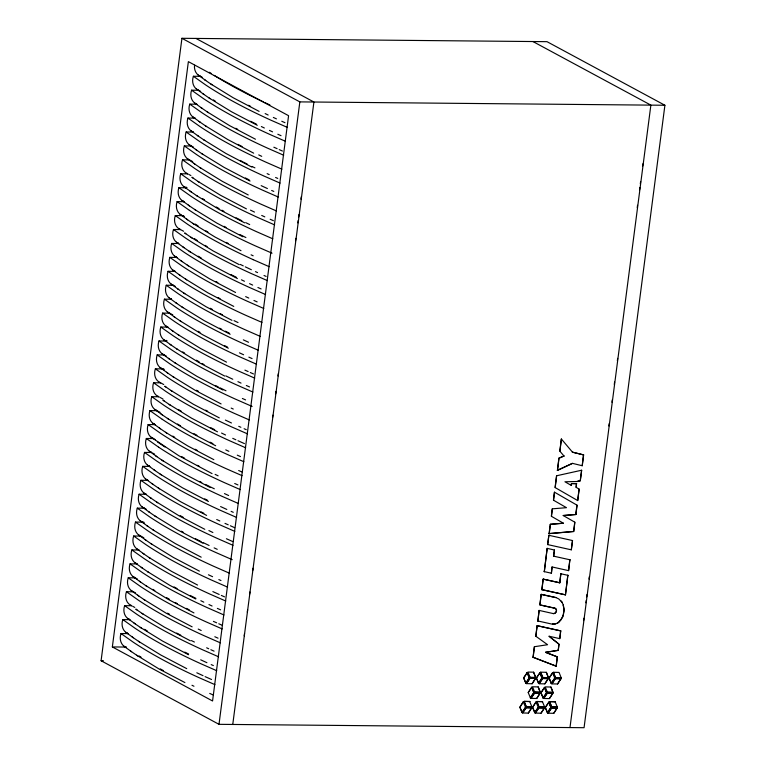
<?xml version="1.0" encoding="UTF-8"?>
<svg xmlns="http://www.w3.org/2000/svg" width="766" height="766" viewBox="0 0 766 766"><rect width="100%" height="100%" fill="white"/><g stroke="black" fill="none" stroke-linecap="round" stroke-linejoin="round"><path stroke-width="1.15" d="M557.351 623.313L561.066 619.809L563.316 615.002L564.035 609.851L563.23 604.939L564.188 609.937L562.895 616.764L558.797 622.413L555.666 623.84L552.516 624.185L555.666 623.84M101.093 660.742L181.935 38.3L547.001 41.67L664.907 105.258L584.065 727.7L218.999 724.33L101.093 660.742L103.439 660.761M112.353 646.935L188.369 61.644L288.581 115.695L212.565 700.986L112.353 646.935L126.39 647.069M218.999 724.33L299.841 101.888L181.935 38.3M244.23 635.866L244.536 633.492M247.313 612.13L247.619 609.765M249.62 594.33L249.927 591.955M252.703 570.603L253.01 568.228M272.581 417.518L272.897 415.143M275.664 393.781L275.971 391.407M277.981 375.982L278.288 373.607M295.552 240.696L295.858 238.331M297.859 222.896L298.166 220.531M298.635 216.97L298.941 214.595M300.942 199.17L301.249 196.795M558.098 650.324L545.545 652.306L557.399 656.902L556.193 666.19L533.021 657.238L534.39 646.715L547.585 644.723L535.76 636.182L537.129 625.659L560.779 630.897L559.774 638.643L549.098 636.249L558.902 644.129L558.242 650.401L559.046 644.216L549.098 636.249M539.111 610.406L537.885 621.015L539.111 610.406L553.224 613.576A2.815 2.403 -61.7 0 0 556.394 611.412A2.815 2.403 -61.7 0 0 554.823 608.214L539.829 604.872L541.189 594.349L555.848 597.566L558.74 598.926L561.976 602.172L561.038 600.937M565.461 594.866L567.845 575.276L565.461 594.866L541.801 589.628L543.171 579.096L559.841 582.802L560.856 573.744L559.687 582.725M547.163 548.37L544.3 571.666L547.163 548.37L554.421 550.007L553.617 556.202L554.421 550.007M547.652 544.588L548.858 535.3L572.518 540.537L571.312 549.825L547.652 544.588L548.858 535.3M550.285 524.317L563.46 523.245L551.338 516.265L552.296 508.835L566.476 507.676L553.425 500.169L554.46 492.174L577.104 505.215L575.898 514.503L563.221 515.528L574.893 522.24L573.686 531.527L549.078 533.605L550.285 524.317L563.316 523.168M571.35 483.547L576.52 483.595L576.042 487.3L579.192 489.11L577.708 500.571L555.063 487.53L556.595 475.772L581.643 470.228L580.274 480.751L576.951 481.508L564.954 481.776L571.273 485.414L571.503 483.624L571.273 485.414M572.528 463.411L557.447 470.401L558.874 458.221L563.958 456.009L558.874 458.221M563.958 456.009L559.802 451.097L561.373 439.004L559.946 451.174M533.174 657.314L534.39 646.715M535.903 636.268L537.129 625.659M554.823 608.214L539.973 604.948L541.189 594.349M541.955 589.705L543.171 579.096M549.232 533.682L550.438 524.394M551.482 516.341L552.296 508.835M553.569 500.246L554.46 492.174M555.216 487.616L556.595 475.772M557.447 470.401L559.017 458.298M552.056 566.955L551.405 573.227L552.056 566.955L568.602 570.632L569.866 559.716L568.602 570.632M576.185 487.377L576.52 483.595M556.193 666.19L557.255 656.826M560.626 630.82L559.774 638.643M573.686 531.527L574.739 522.163M575.745 514.417L576.951 505.129M579.048 489.034L577.708 500.571M580.274 480.751L581.643 470.228M583.491 454.822L582.227 465.738L583.635 454.899L572.403 452.16L583.635 454.899M583.606 620.613L583.912 618.239M585.913 602.813L586.22 600.439M586.679 596.877L586.995 594.502M588.997 579.077L589.303 576.702M608.874 425.992L609.19 423.617M611.957 402.255L612.264 399.89M614.275 384.455L614.581 382.09M617.358 360.729L617.664 358.354M637.235 207.643L637.542 205.269M639.553 189.844L639.859 187.469M640.319 183.907L640.625 181.532M642.626 166.107L642.942 163.733M569.99 727.566L650.87 105.124L532.925 41.536M523.638 677.805L527.267 672.586L529.363 677.939L525.888 683.234L523.638 677.805L525.888 683.234M523.791 677.881L527.267 672.586M525.735 683.157L529.21 677.862L527.123 672.51M526.405 683.626L529.88 678.331L535.606 678.456L532.121 683.76L526.405 683.626L530.034 678.408L535.606 678.456M535.453 678.379L532.121 683.76M536.363 677.92L539.982 672.711L542.079 678.054L538.603 683.349L536.363 677.92L538.603 683.349M536.506 678.006L539.982 672.711M530.455 697.96L528.214 692.531L531.69 687.236L533.94 692.665L530.311 697.883L533.787 692.588L531.69 687.236M531.843 687.322L528.214 692.531M522.077 712.572L519.827 707.142L523.312 701.847L519.98 707.229L522.077 712.572L525.553 707.277L523.312 701.847M538.45 683.272L541.935 677.977L539.838 672.625M539.12 683.741L542.606 678.446L548.322 678.58L544.846 683.875L539.12 683.741L542.749 678.523L548.322 678.58M530.982 698.353L534.457 693.058L540.183 693.192L536.698 698.487L530.982 698.353L534.601 693.134L540.183 693.192M521.924 712.495L525.553 707.277M522.594 712.964L526.07 707.669L531.795 707.794L528.32 713.098L522.594 712.964L526.223 707.746L531.795 707.794M548.178 678.494L544.846 683.875M551.319 683.473L549.078 678.044L552.554 672.749L549.222 678.121L551.319 683.473L554.795 678.169L552.554 672.749M540.03 693.106L536.698 698.487M540.93 692.655L544.559 687.437L546.656 692.78L543.18 698.085L540.93 692.655L543.18 698.085M541.083 692.732L544.559 687.437M531.642 707.717L528.32 713.098M534.792 712.686L532.552 707.257L536.028 701.962L532.696 707.344L534.792 712.686L538.268 707.391L536.028 701.962M551.175 683.387L554.795 678.169M551.846 683.856L555.321 678.561L561.038 678.695L557.562 683.99L551.846 683.856L555.465 678.647L561.038 678.695M543.027 697.998L546.503 692.703L544.415 687.361M543.697 698.468L547.173 693.173L552.899 693.307L549.423 698.602L543.697 698.468L547.326 693.259L552.899 693.307M534.639 712.61L538.268 707.391M535.31 713.079L538.795 707.784L544.511 707.918L541.035 713.213L535.31 713.079L538.938 707.861L544.511 707.918M560.894 678.619L557.562 683.99M552.746 693.23L549.423 698.602M544.367 707.832L541.035 713.213M545.268 707.382L548.887 702.163L550.984 707.506L547.508 712.811L545.268 707.382L547.508 712.811M545.411 707.458L548.887 702.163M547.364 712.725L550.84 707.43L548.743 702.087M548.035 713.194L551.51 707.899L557.227 708.033L553.751 713.328L548.035 713.194L551.654 707.985L557.227 708.033M557.083 707.956L553.751 713.328M557.303 470.314L572.374 463.334L582.227 465.738M580.13 480.675L576.951 481.508M545.545 652.306L558.242 650.401M575.898 514.503L563.221 515.528M549.078 533.605L573.533 531.451M200.682 91.384L198.595 90.264A12.189 10.379 -61.7 0 1 193.386 76.265L200.405 76.322A12.189 10.379 -61.7 0 1 194.526 65.215M192.678 161.607L189.547 159.922A12.189 10.379 -61.7 0 1 184.338 145.923L191.356 145.99A12.189 10.379 -61.7 0 1 186.148 131.991L193.166 132.058A12.189 10.379 -61.7 0 1 187.957 118.06L194.976 118.127A12.189 10.379 -61.7 0 1 189.767 104.128L196.785 104.195A12.189 10.379 -61.7 0 1 191.577 90.197L198.595 90.264M299.841 101.888L664.907 105.258M184.395 216.768L181.264 215.083A12.189 10.379 -61.7 0 1 177.099 201.649L184.118 201.717A12.189 10.379 -61.7 0 1 178.909 187.718L185.927 187.785A12.189 10.379 -61.7 0 1 180.719 173.786L187.737 173.853A12.189 10.379 -61.7 0 1 182.528 159.855L189.547 159.922M172.771 314.855L169.64 313.17A12.189 10.379 -61.7 0 1 164.431 299.171L171.45 299.238A12.189 10.379 -61.7 0 1 166.241 285.239L173.26 285.306A12.189 10.379 -61.7 0 1 168.051 271.308L175.069 271.375A12.189 10.379 -61.7 0 1 169.861 257.376L176.879 257.443A12.189 10.379 -61.7 0 1 171.67 243.444L178.689 243.511A12.189 10.379 -61.7 0 1 173.48 229.513L180.498 229.58A12.189 10.379 -61.7 0 1 175.29 215.581L183.716 215.658M161.253 368.341A12.189 10.379 -61.7 0 1 157.193 354.897L164.211 354.964A12.189 10.379 -61.7 0 1 159.002 340.966L166.021 341.033A12.189 10.379 -61.7 0 1 160.812 327.034L167.831 327.101A12.189 10.379 -61.7 0 1 162.622 313.103L169.64 313.17M141.346 521.589A12.189 10.379 -61.7 0 1 137.296 508.145L144.314 508.212A12.189 10.379 -61.7 0 1 139.096 494.214L146.124 494.281A12.189 10.379 -61.7 0 1 140.906 480.282L147.934 480.349A12.189 10.379 -61.7 0 1 142.715 466.35L149.734 466.417A12.189 10.379 -61.7 0 1 144.525 452.419L151.544 452.486A12.189 10.379 -61.7 0 1 146.335 438.487L153.353 438.554A12.189 10.379 -61.7 0 1 148.144 424.555L155.163 424.623A12.189 10.379 -61.7 0 1 149.954 410.624L156.973 410.691A12.189 10.379 -61.7 0 1 151.764 396.692L158.782 396.759A12.189 10.379 -61.7 0 1 153.573 382.761L160.592 382.828A12.189 10.379 -61.7 0 1 155.383 368.829L163.809 368.906M571.503 483.624L576.664 483.672M132.298 591.247A12.189 10.379 -61.7 0 1 128.248 577.803L135.266 577.87A12.189 10.379 -61.7 0 1 130.057 563.872L137.076 563.939A12.189 10.379 -61.7 0 1 131.867 549.94L138.885 550.007A12.189 10.379 -61.7 0 1 133.677 536.008L140.695 536.076A12.189 10.379 -61.7 0 1 135.486 522.077L143.903 522.153M125.174 646.973L126.218 647.529A12.189 10.379 -61.7 0 1 121.009 633.539L128.027 633.597A12.189 10.379 -61.7 0 1 122.819 619.608L129.837 619.665A12.189 10.379 -61.7 0 1 124.628 605.667L131.647 605.734A12.189 10.379 -61.7 0 1 126.438 591.735L133.456 591.802L135.544 592.932M530.149 677.479L527.908 672.05L533.624 672.184L535.721 677.527L530.005 677.403L535.721 677.527M540.624 672.175L546.35 672.299L548.446 677.651L542.721 677.517L540.624 672.175L542.864 677.594M553.349 672.289L559.065 672.414L561.162 677.766L555.436 677.632L553.349 672.289L555.589 677.718M542.721 677.517L548.446 677.651M555.436 677.632L561.162 677.766M534.725 692.205L532.485 686.786L538.201 686.91L540.298 692.263L534.582 692.129L540.298 692.263M547.441 692.33L545.201 686.901L550.926 687.025L553.014 692.378L547.297 692.244L553.014 692.378M524.097 701.388L529.823 701.522L524.097 701.388L526.194 706.74L531.91 706.865L529.67 701.445M536.813 701.512L542.539 701.637L536.813 701.512L538.91 706.855L544.636 706.989L542.385 701.56M549.538 701.627L555.254 701.752L549.538 701.627L551.625 706.97L557.351 707.104L555.111 701.675M526.194 706.74L531.91 706.865M538.91 706.855L544.636 706.989M551.625 706.97L557.351 707.104M553.464 556.126L570.009 559.802M560.856 573.744L567.989 575.362M544.147 571.589L551.405 573.227M543.324 579.182L559.841 582.802M541.801 589.628L565.308 594.78M541.342 594.426L555.848 597.566M537.742 620.939L552.669 624.261M537.272 625.736L560.779 630.897M545.689 652.393L557.399 656.902M533.021 657.238L556.049 666.114M287.298 127.367L271.288 120.348A711.461 152.779 7.4 0 1 205.69 84.959L193.386 76.265M285.488 141.298L269.479 134.28A711.461 152.779 7.4 0 1 203.88 98.891L191.577 90.197M283.679 155.23L267.669 148.211A711.461 152.779 7.4 0 1 202.071 112.822L189.767 104.128M281.869 169.162L265.859 162.143A711.461 152.779 7.4 0 1 200.261 126.754L187.957 118.06M280.059 183.093L264.05 176.075A711.461 152.779 7.4 0 1 198.451 140.685L186.148 131.991M278.25 197.025L262.24 190.006A711.461 152.779 7.4 0 1 196.642 154.617L184.338 145.923M276.44 210.956L260.43 203.938A711.461 152.779 7.4 0 1 194.842 168.549L182.528 159.855M274.63 224.888L258.621 217.87A711.461 152.779 7.4 0 1 193.032 182.48L180.719 173.786M272.82 238.82L256.811 231.801A711.461 152.779 7.4 0 1 191.222 196.412L178.909 187.718M272.035 253.192L255.001 245.733A711.461 152.779 7.4 0 1 189.413 210.344M269.201 266.683L253.192 259.664M267.391 280.615L251.392 273.596A711.461 152.779 7.4 0 1 185.793 238.216L173.48 229.513M265.582 294.546L249.582 287.528A711.461 152.779 7.4 0 1 183.984 252.148L171.67 243.444M263.772 308.478L247.772 301.459A711.461 152.779 7.4 0 1 182.174 266.08L169.861 257.376M261.962 322.409L245.963 315.391A711.461 152.779 7.4 0 1 180.364 280.011L168.051 271.308M260.153 336.341L244.153 329.323A711.461 152.779 7.4 0 1 178.555 293.943L166.241 285.239M258.343 350.273L242.343 343.254A711.461 152.779 7.4 0 1 176.745 307.875L164.431 299.171M256.533 364.204L240.534 357.186A711.461 152.779 7.4 0 1 174.935 321.806L162.622 313.103M254.724 378.136L238.724 371.117A711.461 152.779 7.4 0 1 173.126 335.738L160.812 327.034M252.914 392.068L236.914 385.049A711.461 152.779 7.4 0 1 171.316 349.669L159.002 340.966M252.129 406.44L235.105 398.981A711.461 152.779 7.4 0 1 169.506 363.601L157.193 354.897M249.295 419.931L233.295 412.912A711.461 152.779 7.4 0 1 167.697 377.533L155.383 368.829M247.485 433.862L231.485 426.844A711.461 152.779 7.4 0 1 165.887 391.464L153.573 382.761M245.675 447.794L229.676 440.776A711.461 152.779 7.4 0 1 164.077 405.396L151.764 396.692M243.866 461.726L227.866 454.707A711.461 152.779 7.4 0 1 162.268 419.328M242.056 475.657L226.056 468.639A711.461 152.779 7.4 0 1 160.458 433.259L148.144 424.555M240.246 489.589L224.246 482.57A711.461 152.779 7.4 0 1 158.648 447.191M238.437 503.521L222.437 496.502M236.627 517.452L220.627 510.434A711.461 152.779 7.4 0 1 155.029 475.054L142.715 466.35M234.817 531.384L218.817 524.365A711.461 152.779 7.4 0 1 153.219 488.986L140.906 480.282M233.008 545.315L217.008 538.297A711.461 152.779 7.4 0 1 151.409 502.917L139.096 494.214M232.222 559.687L215.198 552.229A711.461 152.779 7.4 0 1 149.6 516.849L137.296 508.145M229.398 573.188L213.388 566.16A711.461 152.779 7.4 0 1 147.79 530.781L135.486 522.077M227.588 587.12L211.579 580.092A711.461 152.779 7.4 0 1 145.98 544.712L133.677 536.008M225.779 601.051L209.769 594.023A711.461 152.779 7.4 0 1 144.171 558.644L131.867 549.94M223.969 614.983L207.959 607.955A711.461 152.779 7.4 0 1 142.361 572.575L130.057 563.872M222.159 628.915L206.15 621.887A711.461 152.779 7.4 0 1 140.551 586.507L128.248 577.803M220.349 642.846L204.34 635.818A711.461 152.779 7.4 0 1 138.742 600.439L126.438 591.735M218.54 656.778L202.53 649.75A711.461 152.779 7.4 0 1 136.932 614.37L124.628 605.667M216.73 670.71L200.721 663.682A711.461 152.779 7.4 0 1 135.122 628.302L122.819 619.608M214.92 684.641L198.911 677.613A711.461 152.779 7.4 0 1 133.313 642.234L121.009 633.539M281.773 121.267L284.99 122.694M277.809 134.242L281.036 135.678M273.855 147.216L277.081 148.652M279.226 149.609L282.443 151.036M275.607 177.473L277.752 178.421M271.652 190.447L273.797 191.404M270.178 219.268L273.395 220.694M264.011 275.473L266.156 276.43M257.912 287.489L261.129 288.926M253.958 300.464L257.175 301.9M248.864 357.147L252.081 358.584M244.909 370.122L248.127 371.558M250.271 372.515L253.498 373.952M246.317 385.49L249.534 386.926M242.362 398.464L245.58 399.9M238.743 426.327L240.888 427.284M244.105 428.721L246.259 429.678M238.006 440.737L244.45 443.61M237.269 455.148L240.486 456.584M238.676 470.515L241.903 471.952M234.722 483.49L237.948 484.926M231.102 511.353L233.257 512.31M225.003 523.379L228.22 524.806M230.365 525.763L234.664 527.678M226.41 538.737L232.854 541.61M218.837 579.584L220.981 580.532M219.172 594.464L212.852 591.591M221.326 595.421L224.543 596.858M217.362 608.395L220.589 609.832M213.408 621.379L216.634 622.806M218.779 623.763L221.996 625.2M214.825 636.738L218.042 638.174M210.861 649.721L214.087 651.148M211.205 664.601L213.35 665.558M205.096 676.627L211.54 679.49M209.731 693.422L212.948 694.858M273.338 117.437L276.44 118.874M269.45 130.402L272.562 131.848M267.133 173.643L269.201 174.6M261.177 185.65L267.391 188.532M261.704 215.438L264.806 216.874M251.095 254.829L253.163 255.796M251.353 269.728L245.264 266.836M255.499 271.643L257.577 272.6M249.553 283.659L252.656 285.096M245.666 296.624L248.778 298.07M243.349 339.865L248.529 342.258M239.461 352.839L243.607 354.754M237.92 381.66L241.022 383.096M231.188 408.087L233.266 409.044M231.456 422.976L225.357 420.094M232.749 438.344L235.861 439.789M225.759 449.881L228.871 451.318M224.476 493.591L228.622 495.516M220.598 506.565L226.813 509.447M216.721 519.539L219.823 520.976M214.135 547.882L217.238 549.318M208.448 574.787L212.584 576.702M208.965 604.566L212.077 606.011M206.648 647.806L208.716 648.764M200.692 659.813L206.906 662.695M196.814 672.787L203.028 675.669M265.16 113.588L268.157 115.034M261.359 126.562L264.347 127.999M258.736 154.904L261.733 156.35M251.947 166.433L254.934 167.869M250.501 210.152L254.494 212.077M245.704 222.638L249.687 224.562M245.886 237.537L240.026 234.645M240.275 264.433L243.262 265.879M241.453 279.81L244.45 281.256M234.032 320.638L238.025 322.563M225.798 375.886L232.778 379.256M225.989 390.784L220.129 387.893M221.556 433.058L225.539 434.983M215.131 474.374L218.119 475.82M210.324 486.86L214.317 488.785M208.888 530.579L212.871 532.504M203.095 542.587L209.07 545.478M200.836 600.726L203.823 602.162M198.212 629.068L201.209 630.514M191.423 640.596L194.411 642.032M191.979 685.273L193.97 686.24M259.1 111.367L233.237 97.78L210.832 84.001M257.29 125.298L231.428 111.712L209.022 97.933M255.48 139.23L229.618 125.643L207.213 111.865M253.67 153.162L227.808 139.575L205.403 125.796M251.861 167.093L225.999 153.506L203.593 139.728M250.051 181.025L224.189 167.438L201.784 153.66M248.241 194.957L222.379 181.37L199.974 167.591M246.432 208.888L220.57 195.301L198.164 181.532M244.622 222.82L218.76 209.233L196.355 195.464M242.812 236.751L216.95 223.165L194.545 209.396M241.003 250.683L215.141 237.096L192.735 223.327M239.193 264.615L213.331 251.028L190.925 237.259M237.383 278.546L211.521 264.959L189.116 251.191M235.574 292.478L209.712 278.891L187.306 265.122M233.764 306.41L207.902 292.823L185.506 279.054M231.954 320.341L206.092 306.754L183.696 292.985M230.145 334.273L204.283 320.686L181.887 306.917M228.335 348.204L202.473 334.618L180.077 320.849M226.525 362.136L200.663 348.549L178.267 334.78M224.716 376.068L198.854 362.481L176.458 348.712M222.906 389.999L197.044 376.412L174.648 362.644M221.096 403.931L195.234 390.344L172.838 376.575M219.287 417.872L193.425 404.276L171.029 390.507M217.477 431.804L191.615 418.207L169.219 404.438M215.667 445.735L189.805 432.139L167.409 418.37M213.858 459.667L187.996 446.071L165.6 432.302M212.048 473.599L178.698 455.655L151.141 437.281M210.238 487.53L184.376 473.934L161.98 460.165M208.429 501.462L182.567 487.865L160.171 474.097M206.619 515.394L180.757 501.797L158.361 488.028M204.809 529.325L178.947 515.729L156.551 501.96M203.009 543.257L177.147 529.66L154.742 515.891M201.199 557.188L175.337 543.592L152.932 529.823M199.39 571.12L173.528 557.524L151.122 543.755M197.58 585.052L171.718 571.455L149.313 557.686M195.77 598.983L169.908 585.387L147.503 571.618M193.961 612.915L168.099 599.318L145.693 585.55M192.151 626.847L166.289 613.25L143.884 599.481M190.341 640.778L164.479 627.182L142.074 613.413M188.532 654.71L162.67 641.113L140.264 627.344M186.722 668.641L160.86 655.045L138.454 641.276M184.912 682.573L159.05 668.977L136.645 655.208M250.674 121.258L256.418 124.149M243.339 162.086L247.159 164.02M245.35 177.951L249.18 179.876M236.1 217.822L241.836 220.713M230.777 274.506L236.512 277.397M225.453 331.199L229.273 333.133M224.601 345.61L227.464 347.065M215.342 385.48L218.214 386.926M210.87 427.763L214.7 429.688M210.018 442.174L212.891 443.619M205.547 484.447L209.377 486.381M204.694 498.867L207.567 500.313M200.97 511.832L203.842 513.277M195.435 538.728L201.18 541.619M190.112 595.421L195.857 598.313M186.387 608.386L189.259 609.841M184.788 652.115L188.618 654.04M248.519 105.277L250.578 106.359M237.939 144.362L242.056 146.526M240.246 160.458L242.305 161.549M226.305 242.429L228.364 243.511M218.032 297.61L220.091 298.692M220.34 313.715L222.399 314.797M219.564 328.183L221.623 329.275M205.623 410.145L207.682 411.237M197.35 465.335L199.409 466.417M199.658 481.441L201.717 482.523M176.668 633.061L180.786 635.225M195.972 38.434L313.916 102.022L232.778 724.301M199.361 75.767L202.492 77.452M195.742 103.63L196.785 104.195M193.932 117.562L194.976 118.127M192.122 131.493L193.166 132.058M190.313 145.425L193.444 147.11M186.693 173.288L187.737 173.853M188.781 174.409L190.868 175.538M186.014 187.115L187 187.651M184.884 187.22L185.927 187.785M183.074 201.152L184.118 201.717M179.455 229.015L183.629 231.265M177.645 242.946L178.689 243.511M175.835 256.878L176.879 257.443M174.026 270.81L175.069 271.375M172.216 284.741L175.347 286.427M170.406 298.673L171.45 299.238M572.518 540.537L571.312 549.825M166.787 326.536L167.831 327.101M166.107 340.363L167.093 340.899M164.977 340.468L166.021 341.033M163.168 354.399L166.299 356.085M161.358 368.331L164.489 370.016M159.548 382.263L163.723 384.513M157.739 396.194L158.782 396.759M159.826 397.324L162.957 399.009M553.224 613.576L553.081 613.489A2.815 2.403 -61.7 0 0 556.24 611.335A2.815 2.403 -61.7 0 0 554.68 608.137M155.938 410.126L160.104 412.376M154.129 424.058L155.163 424.623M152.319 437.989L155.441 439.684M150.509 451.921L151.544 452.486M152.587 453.051L154.675 454.171M546.35 672.299L548.293 677.565M533.624 672.184L535.578 677.45M148.7 465.852L149.734 466.417M550.926 687.025L552.87 692.301M538.201 686.91L540.154 692.177M146.89 479.784L147.934 480.349M145.08 493.716L146.124 494.281M143.271 507.647L146.392 509.342M141.461 521.579L144.583 523.274M139.651 535.511L143.816 537.761M137.842 549.442L138.885 550.007M136.032 563.374L137.076 563.939M134.222 577.305L137.353 579M130.603 605.178L131.647 605.734M132.69 606.299L134.778 607.428M128.793 619.11L129.837 619.665M126.984 633.042L128.027 633.597M235.775 128.257L237.738 129.339M221.968 210.219L223.931 211.311M224.093 226.324L226.056 227.406M215.868 281.505L217.831 282.597M210.286 308.286L212.249 309.368M202.071 363.477L204.034 364.559M196.489 390.248L198.451 391.34M193.999 433.671L196.948 435.299M195.139 449.23L197.101 450.322M180.201 515.642L183.141 517.27M181.331 531.202L183.304 532.284M174.102 586.928L177.042 588.547M175.232 602.478L177.195 603.57M167.534 613.164L169.497 614.246M160.295 668.89L163.244 670.518M216.28 206.973L219.076 208.601M198.126 331.276L199.993 332.358M196.374 360.221L199.17 361.849M181.839 456.67L184.644 458.288M166.548 597.604L169.343 599.232M205.901 230.825L207.921 232.06M205.096 245.369L207.117 246.604M198.25 256.227L201.276 258.075M178.344 409.475L181.37 411.323M177.54 424.019L180.565 425.867M213.408 99.906L215.303 101.131M202.636 198.653L204.541 199.878M195.215 224.065L198.068 225.903M194.363 238.609L197.207 240.447M182.729 351.91L184.635 353.136M172.829 436.113L174.725 437.338M152.922 589.36L154.818 590.586M144.65 629.317L147.493 631.155M139.125 655.955L141.03 657.18M198.183 75.049L205.728 80.497M196.374 88.98L203.919 94.438M194.564 102.912L202.109 108.37M192.754 116.844L200.299 122.301M190.945 130.775L198.49 136.233M189.135 144.707L196.68 150.165M187.325 158.639L194.87 164.096M193.061 178.028L191.893 177.224L199.313 182.308M183.706 186.502L191.251 191.96M181.906 200.433L189.441 205.891M180.096 214.365L187.632 219.823M185.822 233.754L184.654 232.95L192.075 238.035M176.477 242.228L184.012 247.686M174.667 256.16L182.203 261.618M172.857 270.092L180.393 275.549M171.048 284.023L178.583 289.481M169.238 297.955L176.774 303.413M167.428 311.886L174.964 317.344M165.619 325.818L173.154 331.276M163.809 339.759L171.345 345.207M161.999 353.691L169.535 359.139M160.19 367.623L167.725 373.071M165.916 387.002L164.747 386.208L172.178 391.292M164.106 400.934L162.938 400.139L170.368 405.224M154.761 409.417L162.306 414.866M152.951 423.349L160.496 428.797M157.509 441.934L164.939 447.018M149.332 451.212L156.877 456.66M147.522 465.144L155.067 470.592M145.712 479.076L153.257 484.524M143.903 493.007L151.448 498.455M142.093 506.939L149.638 512.387M140.283 520.87L147.828 526.319M138.474 534.802L146.019 540.25M136.664 548.734L144.209 554.182M134.854 562.665L142.399 568.113M133.045 576.597L140.59 582.045M131.235 590.529L138.78 595.977M136.97 609.908L135.802 609.114L143.223 614.198M127.616 618.392L135.161 623.84M125.806 632.323L133.351 637.772M123.996 646.255L131.541 651.703M204.56 79.702L211.981 84.787M202.751 93.634L210.171 98.718M200.941 107.566L208.362 112.65M199.131 121.497L206.552 126.581M197.322 135.429L204.742 140.513M195.512 149.36L202.933 154.445M193.702 163.292L201.123 168.376M190.083 191.155L197.504 196.24M188.273 205.087L195.694 210.171M189.403 210.344L177.099 201.649M186.464 219.019L193.884 224.103M182.844 246.882L190.265 251.966M181.035 260.813L188.455 265.898M179.225 274.745L186.645 279.829M177.415 288.677L184.836 293.761M175.606 302.608L183.026 307.693M173.796 316.54L181.226 321.624M171.986 330.472L179.416 335.556M170.176 344.403L177.607 349.497M168.367 358.335L175.797 363.429M166.557 372.276L173.987 377.36M161.128 414.071L168.558 419.155M162.258 419.328L149.954 410.624M159.318 428.002L166.749 433.087M158.639 447.191L146.335 438.487M155.699 455.866L163.129 460.95M153.889 469.797L161.32 474.882M152.08 483.729L159.51 488.813M150.27 497.661L157.7 502.745M148.46 511.592L155.891 516.677M146.651 525.524L154.081 530.608M144.841 539.456L152.271 544.54M143.031 553.387L150.462 558.471M141.222 567.319L148.652 572.403M139.412 581.25L146.842 586.335M137.612 595.182L145.033 600.266M133.993 623.045L141.413 628.13M132.183 636.977L139.604 642.061M130.373 650.909L137.794 655.993M175.29 215.581L187.593 224.275A711.461 152.779 7.4 0 0 253.201 259.664M144.525 452.419L156.829 461.122A711.461 152.779 7.4 0 0 222.446 496.502M561.373 439.004L572.547 452.237M561.823 602.095L563.383 605.025M549.682 701.704L551.779 707.056M536.966 701.589L539.063 706.932M524.241 701.474L526.338 706.817M269.891 104.942A711.461 152.779 7.4 0 1 264.615 102.491M263.571 101.993A711.461 152.779 7.4 0 1 214.298 75.422M211.339 73.536A711.461 152.779 7.4 0 1 209.405 72.282"/></g></svg>
